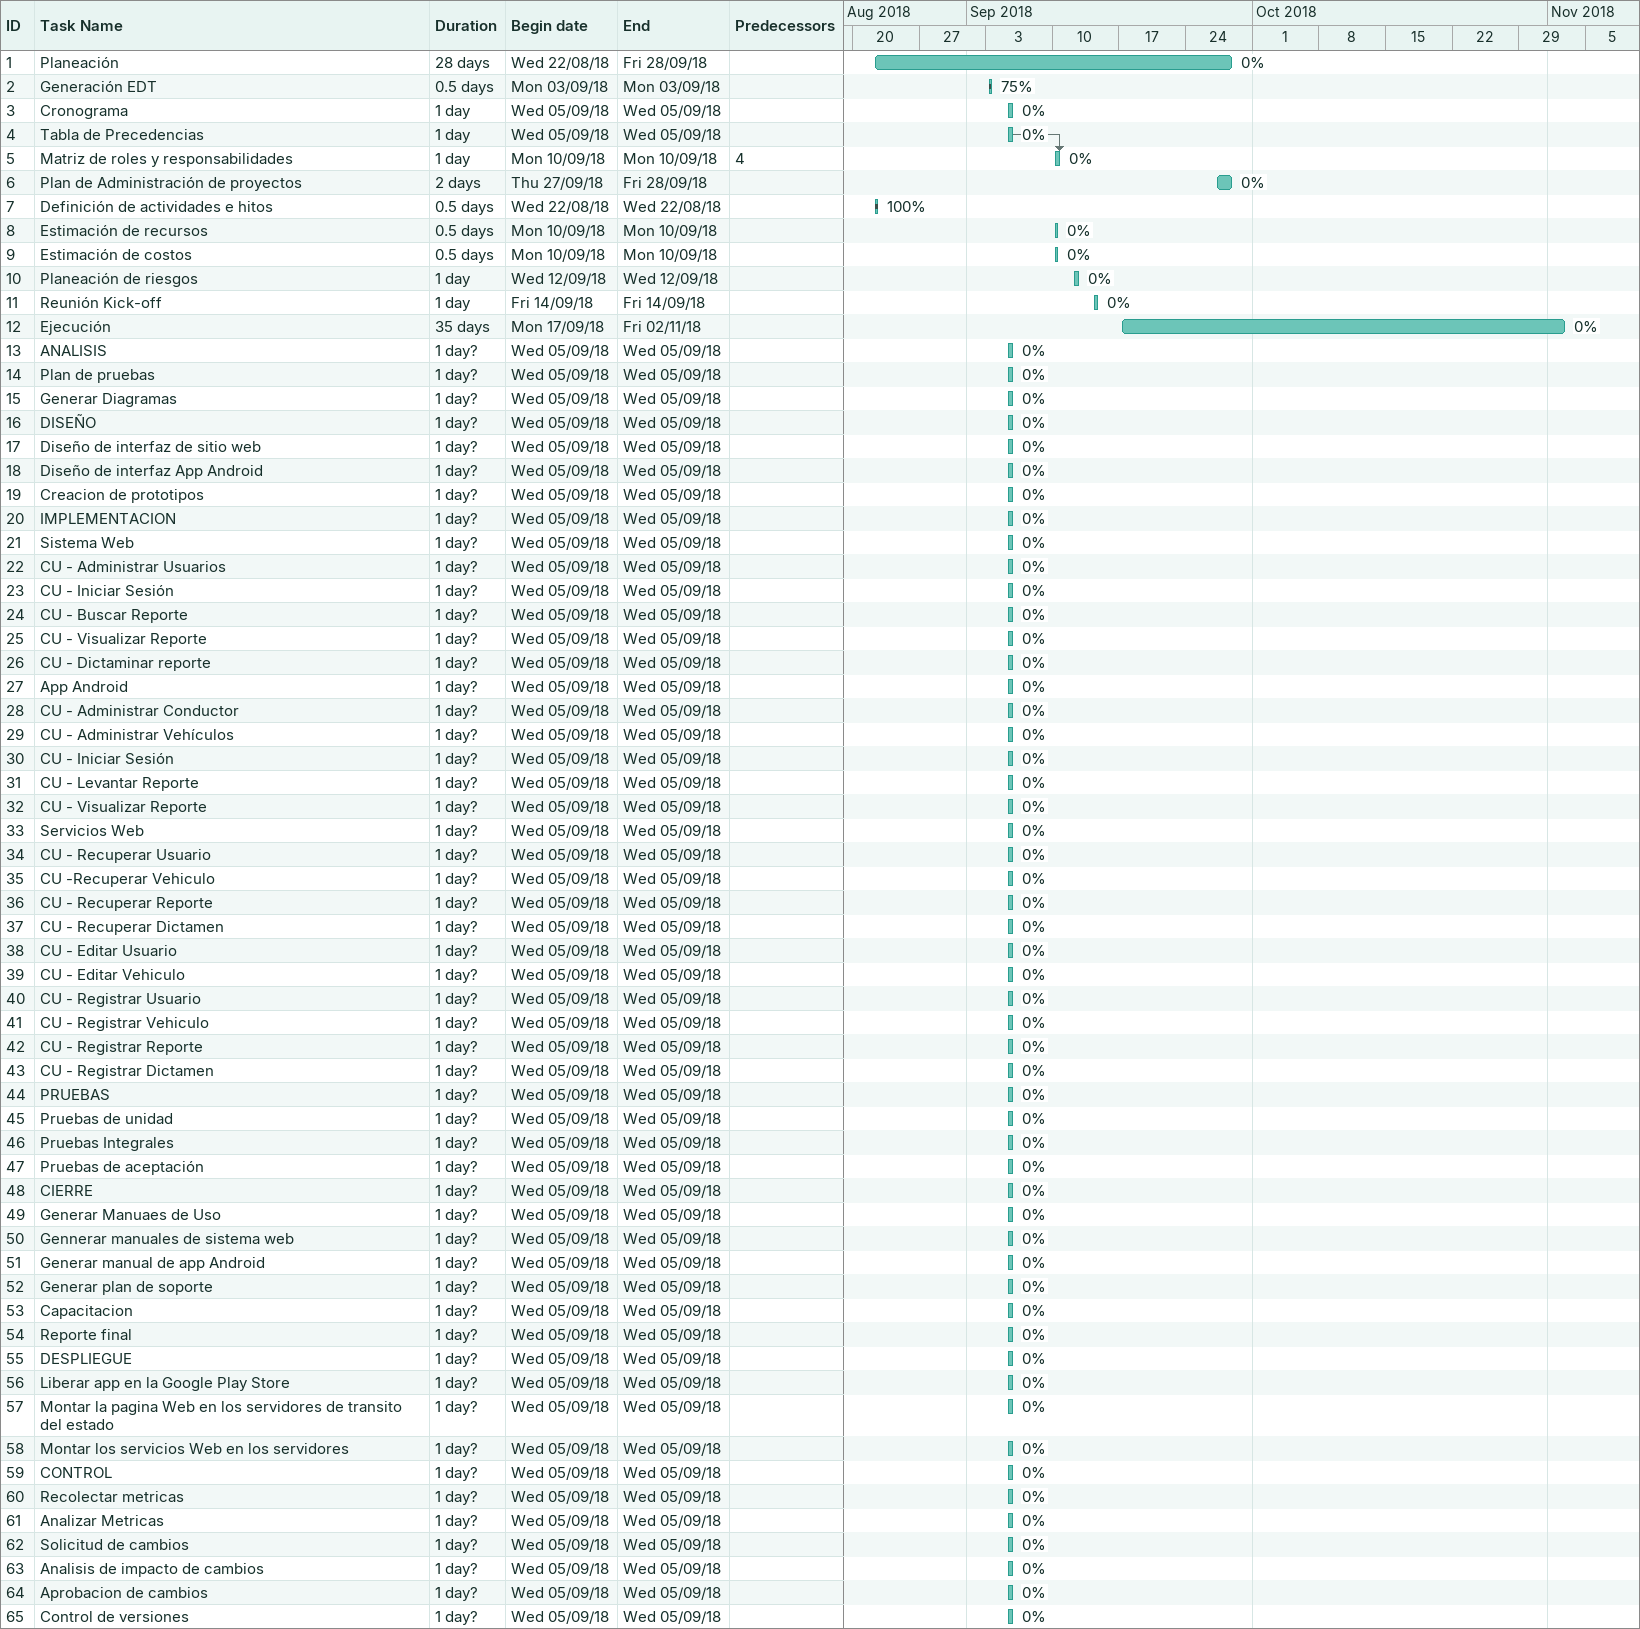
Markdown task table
| ID | Task | Duration | Start | Finish | Predecessors | % complete |
|---|---|---|---|---|---|---|
| 1 | Planeación | 28d | 2018-08-22 | 2018-09-28 |  | 0 |
| 2 | Generación EDT | 0.5d | 2018-09-03 | 2018-09-03 |  | 75 |
| 3 | Cronograma | 1d | 2018-09-05 | 2018-09-05 |  | 0 |
| 4 | Tabla de Precedencias | 1d | 2018-09-05 | 2018-09-05 |  | 0 |
| 5 | Matriz de roles y responsabilidades | 1d | 2018-09-10 | 2018-09-10 | 4 | 0 |
| 6 | Plan de Administración de proyectos | 2d | 2018-09-27 | 2018-09-28 |  | 0 |
| 7 | Definición de actividades e hitos | 0.5d | 2018-08-22 | 2018-08-22 |  | 100 |
| 8 | Estimación de recursos | 0.5d | 2018-09-10 | 2018-09-10 |  | 0 |
| 9 | Estimación de costos | 0.5d | 2018-09-10 | 2018-09-10 |  | 0 |
| 10 | Planeación de riesgos | 1d | 2018-09-12 | 2018-09-12 |  | 0 |
| 11 | Reunión Kick-off | 1d | 2018-09-14 | 2018-09-14 |  | 0 |
| 12 | Ejecución | 35d | 2018-09-17 | 2018-11-02 |  | 0 |
| 13 | ANALISIS | 1d? | 2018-09-05 | 2018-09-05 |  | 0 |
| 14 | Plan de pruebas | 1d? | 2018-09-05 | 2018-09-05 |  | 0 |
| 15 | Generar Diagramas | 1d? | 2018-09-05 | 2018-09-05 |  | 0 |
| 16 | DISEÑO | 1d? | 2018-09-05 | 2018-09-05 |  | 0 |
| 17 | Diseño de interfaz de sitio web | 1d? | 2018-09-05 | 2018-09-05 |  | 0 |
| 18 | Diseño de interfaz App Android | 1d? | 2018-09-05 | 2018-09-05 |  | 0 |
| 19 | Creacion de prototipos | 1d? | 2018-09-05 | 2018-09-05 |  | 0 |
| 20 | IMPLEMENTACION | 1d? | 2018-09-05 | 2018-09-05 |  | 0 |
| 21 | Sistema Web | 1d? | 2018-09-05 | 2018-09-05 |  | 0 |
| 22 | CU - Administrar Usuarios | 1d? | 2018-09-05 | 2018-09-05 |  | 0 |
| 23 | CU - Iniciar Sesión | 1d? | 2018-09-05 | 2018-09-05 |  | 0 |
| 24 | CU - Buscar Reporte | 1d? | 2018-09-05 | 2018-09-05 |  | 0 |
| 25 | CU - Visualizar Reporte | 1d? | 2018-09-05 | 2018-09-05 |  | 0 |
| 26 | CU - Dictaminar reporte | 1d? | 2018-09-05 | 2018-09-05 |  | 0 |
| 27 | App Android | 1d? | 2018-09-05 | 2018-09-05 |  | 0 |
| 28 | CU - Administrar Conductor | 1d? | 2018-09-05 | 2018-09-05 |  | 0 |
| 29 | CU - Administrar Vehículos | 1d? | 2018-09-05 | 2018-09-05 |  | 0 |
| 30 | CU - Iniciar Sesión | 1d? | 2018-09-05 | 2018-09-05 |  | 0 |
| 31 | CU - Levantar Reporte | 1d? | 2018-09-05 | 2018-09-05 |  | 0 |
| 32 | CU - Visualizar Reporte | 1d? | 2018-09-05 | 2018-09-05 |  | 0 |
| 33 | Servicios Web | 1d? | 2018-09-05 | 2018-09-05 |  | 0 |
| 34 | CU - Recuperar Usuario | 1d? | 2018-09-05 | 2018-09-05 |  | 0 |
| 35 | CU -Recuperar Vehiculo | 1d? | 2018-09-05 | 2018-09-05 |  | 0 |
| 36 | CU - Recuperar Reporte | 1d? | 2018-09-05 | 2018-09-05 |  | 0 |
| 37 | CU - Recuperar Dictamen | 1d? | 2018-09-05 | 2018-09-05 |  | 0 |
| 38 | CU - Editar Usuario | 1d? | 2018-09-05 | 2018-09-05 |  | 0 |
| 39 | CU - Editar Vehiculo | 1d? | 2018-09-05 | 2018-09-05 |  | 0 |
| 40 | CU - Registrar Usuario | 1d? | 2018-09-05 | 2018-09-05 |  | 0 |
| 41 | CU - Registrar Vehiculo | 1d? | 2018-09-05 | 2018-09-05 |  | 0 |
| 42 | CU - Registrar Reporte | 1d? | 2018-09-05 | 2018-09-05 |  | 0 |
| 43 | CU - Registrar Dictamen | 1d? | 2018-09-05 | 2018-09-05 |  | 0 |
| 44 | PRUEBAS | 1d? | 2018-09-05 | 2018-09-05 |  | 0 |
| 45 | Pruebas de unidad | 1d? | 2018-09-05 | 2018-09-05 |  | 0 |
| 46 | Pruebas Integrales | 1d? | 2018-09-05 | 2018-09-05 |  | 0 |
| 47 | Pruebas de aceptación | 1d? | 2018-09-05 | 2018-09-05 |  | 0 |
| 48 | CIERRE | 1d? | 2018-09-05 | 2018-09-05 |  | 0 |
| 49 | Generar Manuaes de Uso | 1d? | 2018-09-05 | 2018-09-05 |  | 0 |
| 50 | Gennerar manuales de sistema web | 1d? | 2018-09-05 | 2018-09-05 |  | 0 |
| 51 | Generar manual de app Android | 1d? | 2018-09-05 | 2018-09-05 |  | 0 |
| 52 | Generar plan de soporte | 1d? | 2018-09-05 | 2018-09-05 |  | 0 |
| 53 | Capacitacion | 1d? | 2018-09-05 | 2018-09-05 |  | 0 |
| 54 | Reporte final | 1d? | 2018-09-05 | 2018-09-05 |  | 0 |
| 55 | DESPLIEGUE | 1d? | 2018-09-05 | 2018-09-05 |  | 0 |
| 56 | Liberar app en la Google Play Store | 1d? | 2018-09-05 | 2018-09-05 |  | 0 |
| 57 | Montar la pagina Web en los servidores de transito del estado | 1d? | 2018-09-05 | 2018-09-05 |  | 0 |
| 58 | Montar los servicios Web en los servidores | 1d? | 2018-09-05 | 2018-09-05 |  | 0 |
| 59 | CONTROL | 1d? | 2018-09-05 | 2018-09-05 |  | 0 |
| 60 | Recolectar metricas | 1d? | 2018-09-05 | 2018-09-05 |  | 0 |
| 61 | Analizar Metricas | 1d? | 2018-09-05 | 2018-09-05 |  | 0 |
| 62 | Solicitud de cambios | 1d? | 2018-09-05 | 2018-09-05 |  | 0 |
| 63 | Analisis de impacto de cambios | 1d? | 2018-09-05 | 2018-09-05 |  | 0 |
| 64 | Aprobacion de cambios | 1d? | 2018-09-05 | 2018-09-05 |  | 0 |
| 65 | Control de versiones | 1d? | 2018-09-05 | 2018-09-05 |  | 0 |
